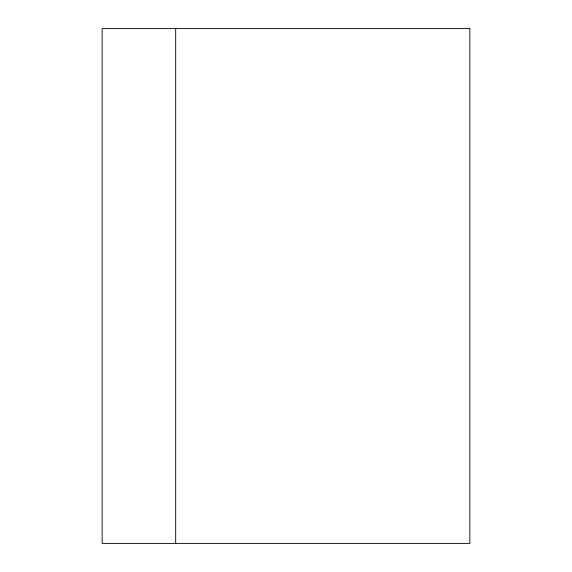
<?xml version="1.0" encoding="UTF-8"?>
<svg xmlns="http://www.w3.org/2000/svg" width="572" height="572" viewBox="0 0 572 572"><rect width="100%" height="100%" fill="white"/><g stroke="black" fill="none" stroke-linecap="round" stroke-linejoin="round"><path stroke-width="0.86" d="M175.683 28.6L175.683 543.4M469.855 28.6L102.145 28.6L102.145 543.4L469.855 543.4L469.855 28.6"/></g></svg>
